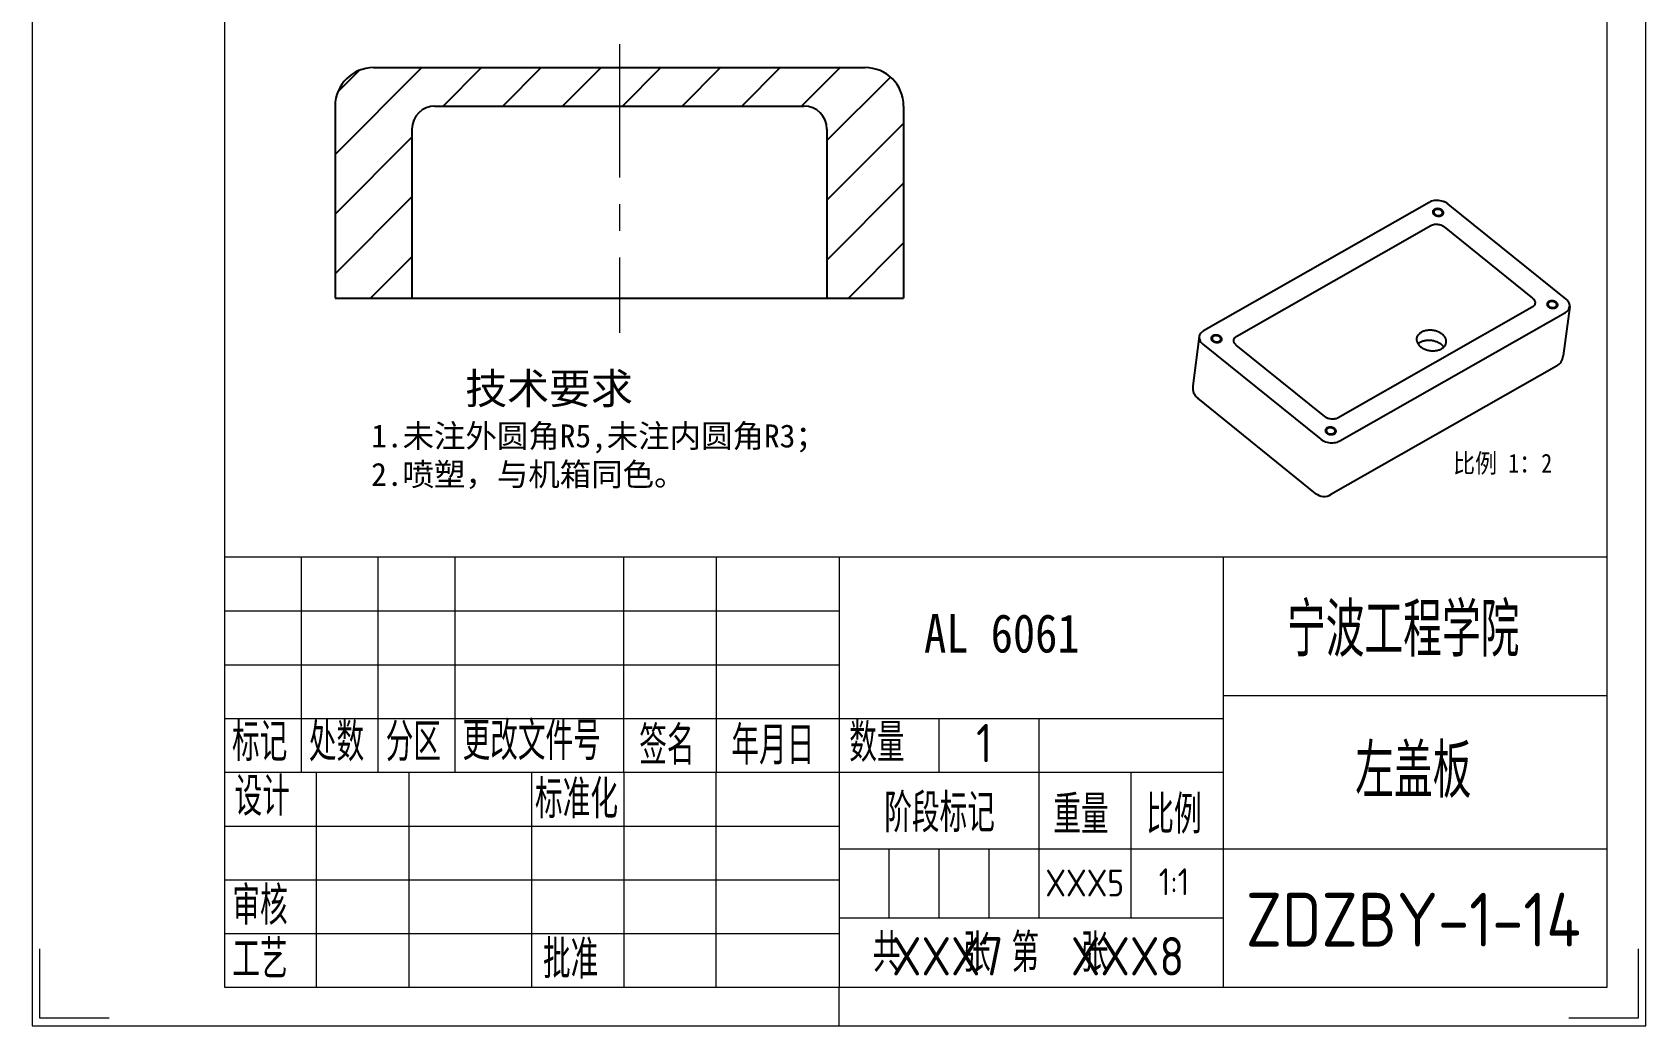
# Model space of a CAD drawing. Header units: millimetres. Extents: x 348 to 7549, y -2121 to -1262.
# Drawn here: x 6071.7 to 6281.7, y -2121.3 to -1991.9 of the extents above; entities that cross this region are included whole.
import ezdxf
from ezdxf.enums import TextEntityAlignment as Align

# ---------------------------------------------------------------- set-up
doc = ezdxf.new("R2010")
doc.units = ezdxf.units.MM
doc.header["$LTSCALE"] = 46.255
doc.linetypes.add('CENTER', pattern=[0.6, 0.375, -0.075, 0.075, -0.075])
doc.layers.get('0').update_dxf_attribs({"linetype": 'CONTINUOUS'})
doc.layers.add('02___PRT_ALL_AXES', color=7, linetype='CONTINUOUS')
for name, color, linetype, lineweight in [('中心线', 2, 'CENTER', 13), ('图框_内框线', 5, 'CONTINUOUS', 13), ('图框_外框线', 7, 'CONTINUOUS', 13), ('图框_标题栏属性', 1, 'CONTINUOUS', 13), ('图框_标题栏文字', 6, 'CONTINUOUS', 13), ('图框_角线', 5, 'CONTINUOUS', 13), ('尺寸线', 80, 'CONTINUOUS', 13), ('细实线', 20, 'CONTINUOUS', 13)]:
    doc.layers.add(name, color=color, linetype=linetype, lineweight=lineweight)
doc.styles.get("Standard").update_dxf_attribs({"font": 'txt', "width": 0.85, "bigfont": 'gbcbig.shx'})
doc.styles.add('宋体', font='SimSun.ttf')
doc.styles.add('工程字', font='gbenor.shx', dxfattribs={"bigfont": 'gbcbig.shx'})

msp = doc.modelspace()

# ---------------------------------------------------------------- linework, layer by layer
at = {"color": 2, "linetype": 'Continuous'}
for p, q in [((6111.095, -2007.81261), (6122.38337, -1996.52424)), ((6111.44468, -1999.68725), (6114.25801, -1996.87392)), ((6125.15906, -2001.52424), (6130.15906, -1996.52424)), ((6132.93474, -2001.52424), (6137.93474, -1996.52424)), ((6140.71042, -2001.52424), (6145.71042, -1996.52424)), ((6148.4861, -2001.52424), (6153.4861, -1996.52424)), ((6156.26178, -2001.52424), (6161.26178, -1996.52424)), ((6164.03746, -2001.52424), (6169.03746, -1996.52424)), ((6171.81315, -2001.52424), (6176.81315, -1996.52424)), ((6175.095, -2006.01806), (6183.36838, -1997.74469)), ((6175.095, -2013.79374), (6185.095, -2003.79374)), ((6111.095, -2015.58829), (6121.095, -2005.58829)), ((6175.095, -2021.56943), (6185.095, -2011.56943)), ((6111.095, -2023.36397), (6121.095, -2013.36397)), ((6177.91587, -2026.52424), (6185.095, -2019.34511)), ((6115.71042, -2026.52424), (6121.095, -2021.13965))]:
    msp.add_line(p, q, dxfattribs=at)
at = {"color": 7, "linetype": 'Continuous'}
for p, q in [((6116.095, -1996.52424), (6142.595, -1996.52424)), ((6116.095, -1996.52424), (6180.095, -1996.52424)), ((6153.595, -1996.52424), (6180.095, -1996.52424)), ((6111.095, -2001.52424), (6111.095, -2026.52424)), ((6111.095, -2001.52424), (6111.095, -2026.52424)), ((6124.095, -2001.52424), (6142.595, -2001.52424)), ((6124.095, -2001.52424), (6172.095, -2001.52424)), ((6153.595, -2001.52424), (6172.095, -2001.52424)), ((6185.095, -2001.52424), (6185.095, -2026.52424)), ((6185.095, -2001.52424), (6185.095, -2026.52424)), ((6121.095, -2004.52424), (6121.095, -2026.02424)), ((6121.095, -2004.52424), (6121.095, -2026.52424)), ((6175.095, -2004.52424), (6175.095, -2026.02424)), ((6175.095, -2004.52424), (6175.095, -2026.52424)), ((6253.48128, -2014.06243), (6224.11618, -2030.80451)), ((6271.31419, -2026.68139), (6255.96813, -2014.29576)), ((6228.45482, -2031.46812), (6253.6985, -2017.0758)), ((6255.4393, -2017.23913), (6266.94884, -2026.52836)), ((6111.095, -2026.52424), (6120.595, -2026.52424)), ((6111.095, -2026.52424), (6185.095, -2026.52424)), ((6175.595, -2026.52424), (6185.095, -2026.52424)), ((6266.88651, -2027.71971), (6241.64283, -2042.11203)), ((6241.86005, -2045.1254), (6271.22515, -2028.38332)), ((6271.77899, -2027.6436), (6270.94423, -2034.0634)), ((6223.56234, -2031.54423), (6222.72758, -2037.96403)), ((6224.02715, -2032.50644), (6239.3732, -2044.89208)), ((6239.90203, -2041.9487), (6228.39249, -2032.65947)), ((6270.06691, -2035.37097), (6240.70181, -2052.11305)), ((6238.7163, -2051.95299), (6223.37024, -2039.56735))]:
    msp.add_line(p, q, dxfattribs=at)
for centre, radius, start, end in [((6116.095, -2001.52424), 5, 90, 180), ((6180.095, -2001.52424), 5, 0, 90), ((6124.095, -2004.52424), 3, 90, 180), ((6172.095, -2004.52424), 3, 0, 90), ((6269.19161, -2033.83556), 1.76736, 299.6834308, 352.5928871), ((6224.48022, -2038.19197), 1.7674, 172.5900158, 231.0977028), ((6240.84414, -2040.7176), 1.55265, 241.620359, 247.4636892), ((6241.01681, -2040.97652), 1.29748, 288.453659, 292.7733166), ((6239.82637, -2050.57764), 1.76743, 231.0937505, 299.6931383)]:
    msp.add_arc(centre, radius, start, end, dxfattribs=at)
for points, start_tangent, end_tangent in [([(6255.96813, -2014.29576), (6255.66906, -2014.09885), (6255.3204, -2013.94864), (6254.93964, -2013.85265), (6254.54586, -2013.81571), (6254.15883, -2013.83965), (6253.79793, -2013.92329), (6253.48128, -2014.06243)], (-0.778170428, 0.62805317), (-0.868726707, -0.49529174)), ([(6253.6985, -2017.0758), (6253.91382, -2016.98055), (6254.16584, -2016.92088), (6254.44044, -2016.90305), (6254.72109, -2016.92926), (6254.99129, -2016.99799), (6255.23518, -2017.10417), (6255.4393, -2017.23913)], (0.868726692, 0.495291767), (0.778170453, -0.628053139)), ([(6266.94884, -2026.52836), (6267.10922, -2026.68736), (6267.22151, -2026.86823), (6267.27515, -2027.06055), (6267.26527, -2027.25264), (6267.19244, -2027.43318), (6267.06243, -2027.59169), (6266.88651, -2027.71971)], (0.778170446, -0.628053148), (-0.868726686, -0.495291777)), ([(6271.22515, -2028.38332), (6271.48169, -2028.19566), (6271.66524, -2027.96889), (6271.76661, -2027.71439), (6271.77891, -2027.6438)], (0.868726707, 0.49529174), (0.128279806, 0.991738016)), ([(6271.77891, -2027.6438), (6271.78071, -2027.4449), (6271.70683, -2027.17395), (6271.54868, -2026.91512), (6271.31419, -2026.68139)], (0.128279806, 0.991738016), (-0.778170428, 0.62805317)), ([(6223.56243, -2031.54403), (6223.56063, -2031.74293), (6223.6345, -2032.01388), (6223.79265, -2032.27271), (6224.02715, -2032.50644)], (-0.128279806, -0.991738016), (0.778170428, -0.62805317)), ([(6224.11618, -2030.80451), (6223.85964, -2030.99217), (6223.67609, -2031.21894), (6223.57472, -2031.47344), (6223.56243, -2031.54403)], (-0.868726707, -0.49529174), (-0.128279806, -0.991738016)), ([(6228.39249, -2032.65947), (6228.23211, -2032.50047), (6228.11982, -2032.3196), (6228.06619, -2032.12728), (6228.07606, -2031.9352), (6228.14889, -2031.75465), (6228.2789, -2031.59614), (6228.45482, -2031.46812)], (-0.778170446, 0.628053148), (0.868726686, 0.495291777)), ([(6251.86279, -2031.7977), (6251.87568, -2032.10859), (6251.99847, -2032.42629), (6252.22543, -2032.72203), (6252.54335, -2032.97863), (6252.93378, -2033.18117), (6253.37401, -2033.31788), (6253.83846, -2033.38082), (6254.30015, -2033.36633), (6254.73223, -2033.27525), (6255.1096, -2033.11288)], (-0.128719439, -0.991681051), (0.868726707, 0.49529174)), ([(6252.472, -2030.9841), (6252.17127, -2031.20833), (6251.96467, -2031.48139), (6251.86419, -2031.7874), (6251.86279, -2031.7977)], (-0.868726707, -0.49529174), (-0.128719439, -0.991681051)), ([(6255.7188, -2032.29928), (6255.70591, -2031.98838), (6255.58312, -2031.67068), (6255.35617, -2031.37494), (6255.03824, -2031.11835), (6254.64782, -2030.91581), (6254.20758, -2030.77909), (6253.74313, -2030.71615), (6253.28145, -2030.73064), (6252.84936, -2030.82172), (6252.472, -2030.9841)], (0.128719439, 0.991681051), (-0.868726707, -0.49529174)), ([(6255.1096, -2033.11288), (6255.41032, -2032.88864), (6255.61693, -2032.61559), (6255.7174, -2032.30957), (6255.7188, -2032.29928)], (0.868726707, 0.49529174), (0.128719439, 0.991681051)), ([(6240.10615, -2042.08366), (6239.90203, -2041.9487)], (-0.879495365, 0.475907453), (-0.778170453, 0.628053139)), ([(6241.15618, -2042.2697), (6240.90089, -2042.28478), (6240.62024, -2042.25857), (6240.35004, -2042.18984), (6240.24906, -2042.15169)], (-0.990867548, -0.134838801), (-0.923379415, 0.383888598)), ([(6241.42751, -2042.20728), (6241.1755, -2042.26695), (6241.15618, -2042.2697)], (-0.948389146, -0.317108859), (-0.990867548, -0.134838801)), ([(6241.64283, -2042.11203), (6241.51905, -2042.17285)], (-0.868726692, -0.495291767), (-0.921800664, -0.387664205)), ([(6239.3732, -2044.89208), (6239.67227, -2045.08898), (6240.02093, -2045.2392), (6240.40169, -2045.33518), (6240.79547, -2045.37213), (6241.1825, -2045.34818), (6241.5434, -2045.26454), (6241.86005, -2045.1254)], (0.778170428, -0.62805317), (0.868726707, 0.49529174))]:
    msp.add_spline(points, degree=3, dxfattribs=dict(at, start_tangent=start_tangent, end_tangent=end_tangent))
at = {"color": 2, "linetype": 'Continuous'}
for points, start_tangent, end_tangent in [([(6255.17756, -2015.07672), (6255.12608, -2015.04193), (6255.10034, -2015.02453), (6255.0746, -2015.00714), (6255.04494, -2014.9932), (6255.01527, -2014.97926), (6254.98561, -2014.96533), (6254.95594, -2014.95139), (6254.92348, -2014.94144), (6254.89102, -2014.9315), (6254.85856, -2014.92155), (6254.8261, -2014.91161), (6254.79147, -2014.90597), (6254.75683, -2014.90034), (6254.7222, -2014.8947), (6254.68757, -2014.88906), (6254.65329, -2014.88815), (6254.61902, -2014.88724), (6254.58474, -2014.88633), (6254.55046, -2014.88541), (6254.51726, -2014.88912), (6254.48405, -2014.89283), (6254.45084, -2014.89653), (6254.41763, -2014.90024), (6254.38675, -2014.90842), (6254.35587, -2014.9166), (6254.32499, -2014.92479), (6254.29411, -2014.93297), (6254.26629, -2014.94558), (6254.23847, -2014.95818), (6254.21064, -2014.97079), (6254.18282, -2014.98339), (6254.16009, -2014.9995), (6254.13735, -2015.0156), (6254.11462, -2015.03171), (6254.09189, -2015.04781), (6254.07459, -2015.06699), (6254.05729, -2015.08617), (6254.03999, -2015.10535), (6254.03134, -2015.11494), (6254.02269, -2015.12452), (6254.01708, -2015.13528), (6254.01148, -2015.14604), (6254.00027, -2015.16756), (6253.98906, -2015.18908), (6253.98346, -2015.19984), (6253.97785, -2015.2106), (6253.97549, -2015.22233), (6253.97314, -2015.23406), (6253.96842, -2015.25753), (6253.96371, -2015.28099), (6253.96135, -2015.29272), (6253.959, -2015.30445), (6253.96006, -2015.31629), (6253.96112, -2015.32814), (6253.96325, -2015.35183), (6253.96537, -2015.37552), (6253.96644, -2015.38736), (6253.9675, -2015.39921), (6253.97187, -2015.41091), (6253.97624, -2015.42262), (6253.98499, -2015.44604), (6253.99373, -2015.46945), (6254.00247, -2015.49287), (6254.0175, -2015.51512), (6254.03253, -2015.53737), (6254.04755, -2015.55962), (6254.06258, -2015.58187), (6254.08374, -2015.60244), (6254.10489, -2015.62301), (6254.14721, -2015.66416)], (-0.828522989, 0.559955049), (0.716895655, -0.697180479)), ([(6254.14721, -2015.66416), (6254.19869, -2015.69896), (6254.22443, -2015.71635), (6254.25017, -2015.73375), (6254.27983, -2015.74768), (6254.3095, -2015.76162), (6254.33916, -2015.77556), (6254.36883, -2015.78949), (6254.40129, -2015.79944), (6254.43375, -2015.80939), (6254.46621, -2015.81933), (6254.49867, -2015.82928), (6254.5333, -2015.83492), (6254.56794, -2015.84055), (6254.60257, -2015.84619), (6254.6372, -2015.85182), (6254.67148, -2015.85273), (6254.70575, -2015.85365), (6254.74003, -2015.85456), (6254.7743, -2015.85547), (6254.80751, -2015.85177), (6254.84072, -2015.84806), (6254.87393, -2015.84435), (6254.90714, -2015.84065), (6254.93802, -2015.83246), (6254.9689, -2015.82428), (6254.99978, -2015.8161), (6255.03066, -2015.80791), (6255.05848, -2015.79531), (6255.0863, -2015.7827), (6255.11413, -2015.7701), (6255.14195, -2015.75749), (6255.16468, -2015.74139), (6255.18741, -2015.72528), (6255.21015, -2015.70918), (6255.23288, -2015.69307), (6255.25018, -2015.67389), (6255.26748, -2015.65472), (6255.28478, -2015.63554), (6255.29343, -2015.62595), (6255.30208, -2015.61636), (6255.30769, -2015.6056), (6255.31329, -2015.59484), (6255.3245, -2015.57332), (6255.33571, -2015.5518), (6255.34131, -2015.54104), (6255.34692, -2015.53028), (6255.34928, -2015.51855), (6255.35163, -2015.50682), (6255.35635, -2015.48336), (6255.36106, -2015.4599), (6255.36342, -2015.44817), (6255.36577, -2015.43644), (6255.36471, -2015.42459), (6255.36365, -2015.41275), (6255.36152, -2015.38906), (6255.35939, -2015.36537), (6255.35833, -2015.35352), (6255.35727, -2015.34168), (6255.3529, -2015.32997), (6255.34852, -2015.31826), (6255.33978, -2015.29485), (6255.33104, -2015.27143), (6255.3223, -2015.24802), (6255.30727, -2015.22577), (6255.29224, -2015.20352), (6255.27721, -2015.18127), (6255.26219, -2015.15902), (6255.24103, -2015.13845), (6255.21987, -2015.11787), (6255.17756, -2015.07672)], (0.828522989, -0.559955049), (-0.716895655, 0.697180479)), ([(6270.04405, -2027.07531), (6269.99257, -2027.04052), (6269.96683, -2027.02312), (6269.94109, -2027.00572), (6269.91142, -2026.99179), (6269.88176, -2026.97785), (6269.85209, -2026.96391), (6269.82243, -2026.94998), (6269.78997, -2026.94003), (6269.75751, -2026.93008), (6269.72505, -2026.92014), (6269.69259, -2026.91019), (6269.65795, -2026.90456), (6269.62332, -2026.89892), (6269.58869, -2026.89329), (6269.55405, -2026.88765), (6269.51978, -2026.88674), (6269.4855, -2026.88582), (6269.45123, -2026.88491), (6269.41695, -2026.884), (6269.38374, -2026.88771), (6269.35053, -2026.89141), (6269.31732, -2026.89512), (6269.28411, -2026.89882), (6269.25323, -2026.90701), (6269.22236, -2026.91519), (6269.19148, -2026.92337), (6269.1606, -2026.93156), (6269.13278, -2026.94416), (6269.10495, -2026.95677), (6269.07713, -2026.96937), (6269.04931, -2026.98198), (6269.02657, -2026.99808), (6269.00384, -2027.01419), (6268.98111, -2027.03029), (6268.95838, -2027.0464), (6268.94108, -2027.06558), (6268.92377, -2027.08475), (6268.90647, -2027.10393), (6268.89782, -2027.11352), (6268.88917, -2027.12311), (6268.88357, -2027.13387), (6268.87796, -2027.14463), (6268.86676, -2027.16615), (6268.85555, -2027.18767), (6268.84994, -2027.19843), (6268.84434, -2027.20919), (6268.84198, -2027.22092), (6268.83962, -2027.23265), (6268.83491, -2027.25611), (6268.8302, -2027.27957), (6268.82784, -2027.2913), (6268.82548, -2027.30303), (6268.82655, -2027.31488), (6268.82761, -2027.32672), (6268.82974, -2027.35041), (6268.83186, -2027.3741), (6268.83293, -2027.38595), (6268.83399, -2027.39779), (6268.83836, -2027.4095), (6268.84273, -2027.42121), (6268.85147, -2027.44462), (6268.86022, -2027.46804), (6268.86896, -2027.49145), (6268.88399, -2027.5137), (6268.89901, -2027.53595), (6268.91404, -2027.5582), (6268.92907, -2027.58045), (6268.95023, -2027.60103), (6268.97138, -2027.6216), (6269.01369, -2027.66275)], (-0.828522989, 0.559955049), (0.716895655, -0.697180479)), ([(6269.01369, -2027.66275), (6269.06517, -2027.69754), (6269.09091, -2027.71494), (6269.11665, -2027.73233), (6269.14632, -2027.74627), (6269.17598, -2027.76021), (6269.20565, -2027.77414), (6269.23531, -2027.78808), (6269.26777, -2027.79803), (6269.30024, -2027.80797), (6269.3327, -2027.81792), (6269.36516, -2027.82787), (6269.39979, -2027.8335), (6269.43442, -2027.83914), (6269.46906, -2027.84477), (6269.50369, -2027.85041), (6269.53796, -2027.85132), (6269.57224, -2027.85223), (6269.60652, -2027.85314), (6269.64079, -2027.85406), (6269.674, -2027.85035), (6269.70721, -2027.84665), (6269.74042, -2027.84294), (6269.77363, -2027.83923), (6269.80451, -2027.83105), (6269.83539, -2027.82287), (6269.86627, -2027.81468), (6269.89715, -2027.8065), (6269.92497, -2027.79389), (6269.95279, -2027.78129), (6269.98061, -2027.76868), (6270.00844, -2027.75608), (6270.03117, -2027.73997), (6270.0539, -2027.72387), (6270.07663, -2027.70776), (6270.09937, -2027.69166), (6270.11667, -2027.67248), (6270.13397, -2027.6533), (6270.15127, -2027.63412), (6270.15992, -2027.62454), (6270.16857, -2027.61495), (6270.17417, -2027.60419), (6270.17978, -2027.59343), (6270.19099, -2027.57191), (6270.2022, -2027.55039), (6270.2078, -2027.53963), (6270.21341, -2027.52887), (6270.21576, -2027.51714), (6270.21812, -2027.50541), (6270.22283, -2027.48195), (6270.22755, -2027.45848), (6270.2299, -2027.44675), (6270.23226, -2027.43502), (6270.2312, -2027.42318), (6270.23013, -2027.41133), (6270.22801, -2027.38764), (6270.22588, -2027.36396), (6270.22482, -2027.35211), (6270.22376, -2027.34027), (6270.21938, -2027.32856), (6270.21501, -2027.31685), (6270.20627, -2027.29344), (6270.19753, -2027.27002), (6270.18878, -2027.2466), (6270.17376, -2027.22435), (6270.15873, -2027.20211), (6270.1437, -2027.17986), (6270.12867, -2027.15761), (6270.10752, -2027.13703), (6270.08636, -2027.11646), (6270.04405, -2027.07531)], (0.828522989, -0.559955049), (-0.716895655, 0.697180479)), ([(6226.32764, -2031.52508), (6226.27616, -2031.49029), (6226.25042, -2031.47289), (6226.22468, -2031.4555), (6226.19501, -2031.44156), (6226.16535, -2031.42762), (6226.13568, -2031.41369), (6226.10602, -2031.39975), (6226.07356, -2031.3898), (6226.0411, -2031.37986), (6226.00864, -2031.36991), (6225.97618, -2031.35997), (6225.94154, -2031.35433), (6225.90691, -2031.34869), (6225.87228, -2031.34306), (6225.83764, -2031.33742), (6225.80337, -2031.33651), (6225.76909, -2031.3356), (6225.73482, -2031.33469), (6225.70054, -2031.33377), (6225.66733, -2031.33748), (6225.63412, -2031.34119), (6225.60091, -2031.34489), (6225.5677, -2031.3486), (6225.53682, -2031.35678), (6225.50594, -2031.36496), (6225.47506, -2031.37315), (6225.44419, -2031.38133), (6225.41636, -2031.39394), (6225.38854, -2031.40654), (6225.36072, -2031.41915), (6225.3329, -2031.43175), (6225.31016, -2031.44786), (6225.28743, -2031.46396), (6225.2647, -2031.48007), (6225.24196, -2031.49617), (6225.22466, -2031.51535), (6225.20736, -2031.53453), (6225.19006, -2031.55371), (6225.18141, -2031.5633), (6225.17276, -2031.57288), (6225.16716, -2031.58364), (6225.16155, -2031.5944), (6225.15034, -2031.61592), (6225.13913, -2031.63744), (6225.13353, -2031.6482), (6225.12793, -2031.65896), (6225.12557, -2031.67069), (6225.12321, -2031.68242), (6225.1185, -2031.70588), (6225.11379, -2031.72935), (6225.11143, -2031.74108), (6225.10907, -2031.75281), (6225.11013, -2031.76465), (6225.1112, -2031.7765), (6225.11332, -2031.80019), (6225.11545, -2031.82388), (6225.11651, -2031.83572), (6225.11758, -2031.84756), (6225.12195, -2031.85927), (6225.12632, -2031.87098), (6225.13506, -2031.8944), (6225.14381, -2031.91781), (6225.15255, -2031.94123), (6225.16758, -2031.96348), (6225.1826, -2031.98573), (6225.19763, -2032.00798), (6225.21266, -2032.03022), (6225.23381, -2032.0508), (6225.25497, -2032.07137), (6225.29728, -2032.11252)], (-0.828522989, 0.559955049), (0.716895655, -0.697180479)), ([(6225.29728, -2032.11252), (6225.34876, -2032.14732), (6225.3745, -2032.16471), (6225.40024, -2032.18211), (6225.42991, -2032.19604), (6225.45957, -2032.20998), (6225.48924, -2032.22392), (6225.5189, -2032.23785), (6225.55136, -2032.2478), (6225.58382, -2032.25775), (6225.61628, -2032.26769), (6225.64874, -2032.27764), (6225.68338, -2032.28327), (6225.71801, -2032.28891), (6225.75264, -2032.29455), (6225.78728, -2032.30018), (6225.82155, -2032.30109), (6225.85583, -2032.30201), (6225.8901, -2032.30292), (6225.92438, -2032.30383), (6225.95759, -2032.30013), (6225.9908, -2032.29642), (6226.02401, -2032.29271), (6226.05722, -2032.28901), (6226.0881, -2032.28082), (6226.11898, -2032.27264), (6226.14986, -2032.26446), (6226.18073, -2032.25627), (6226.20856, -2032.24367), (6226.23638, -2032.23106), (6226.2642, -2032.21846), (6226.29202, -2032.20585), (6226.31476, -2032.18975), (6226.33749, -2032.17364), (6226.36022, -2032.15754), (6226.38296, -2032.14143), (6226.40026, -2032.12225), (6226.41756, -2032.10308), (6226.43486, -2032.0839), (6226.44351, -2032.07431), (6226.45216, -2032.06472), (6226.45776, -2032.05396), (6226.46337, -2032.0432), (6226.47458, -2032.02168), (6226.48578, -2032.00016), (6226.49139, -2031.9894), (6226.49699, -2031.97864), (6226.49935, -2031.96691), (6226.50171, -2031.95518), (6226.50642, -2031.93172), (6226.51113, -2031.90826), (6226.51349, -2031.89653), (6226.51585, -2031.8848), (6226.51479, -2031.87295), (6226.51372, -2031.86111), (6226.5116, -2031.83742), (6226.50947, -2031.81373), (6226.50841, -2031.80188), (6226.50734, -2031.79004), (6226.50297, -2031.77833), (6226.4986, -2031.76662), (6226.48986, -2031.74321), (6226.48111, -2031.71979), (6226.47237, -2031.69638), (6226.45734, -2031.67413), (6226.44232, -2031.65188), (6226.42729, -2031.62963), (6226.41226, -2031.60738), (6226.39111, -2031.58681), (6226.36995, -2031.56623), (6226.32764, -2031.52508)], (0.828522989, -0.559955049), (-0.716895655, 0.697180479)), ([(6241.19412, -2043.52367), (6241.14264, -2043.48887), (6241.1169, -2043.47148), (6241.09117, -2043.45408), (6241.0615, -2043.44015), (6241.03183, -2043.42621), (6241.00217, -2043.41227), (6240.9725, -2043.39834), (6240.94004, -2043.38839), (6240.90758, -2043.37844), (6240.87512, -2043.3685), (6240.84266, -2043.35855), (6240.80803, -2043.35292), (6240.7734, -2043.34728), (6240.73876, -2043.34165), (6240.70413, -2043.33601), (6240.66985, -2043.3351), (6240.63558, -2043.33418), (6240.6013, -2043.33327), (6240.56703, -2043.33236), (6240.53382, -2043.33607), (6240.50061, -2043.33977), (6240.4674, -2043.34348), (6240.43419, -2043.34718), (6240.40331, -2043.35537), (6240.37243, -2043.36355), (6240.34155, -2043.37173), (6240.31067, -2043.37992), (6240.28285, -2043.39252), (6240.25503, -2043.40513), (6240.22721, -2043.41773), (6240.19938, -2043.43034), (6240.17665, -2043.44644), (6240.15392, -2043.46255), (6240.13118, -2043.47865), (6240.10845, -2043.49476), (6240.09115, -2043.51394), (6240.07385, -2043.53311), (6240.05655, -2043.55229), (6240.0479, -2043.56188), (6240.03925, -2043.57147), (6240.03364, -2043.58223), (6240.02804, -2043.59299), (6240.01683, -2043.61451), (6240.00562, -2043.63603), (6240.00002, -2043.64679), (6239.99441, -2043.65755), (6239.99206, -2043.66928), (6239.9897, -2043.68101), (6239.98499, -2043.70447), (6239.98027, -2043.72793), (6239.97792, -2043.73966), (6239.97556, -2043.75139), (6239.97662, -2043.76324), (6239.97769, -2043.77508), (6239.97981, -2043.79877), (6239.98194, -2043.82246), (6239.983, -2043.83431), (6239.98406, -2043.84615), (6239.98844, -2043.85786), (6239.99281, -2043.86957), (6240.00155, -2043.89298), (6240.01029, -2043.9164), (6240.01904, -2043.93981), (6240.03406, -2043.96206), (6240.04909, -2043.98431), (6240.06412, -2044.00656), (6240.07914, -2044.02881), (6240.1003, -2044.04939), (6240.12146, -2044.06996), (6240.16377, -2044.11111)], (-0.828522989, 0.559955049), (0.716895655, -0.697180479)), ([(6240.16377, -2044.11111), (6240.21525, -2044.1459), (6240.24099, -2044.1633), (6240.26673, -2044.18069), (6240.29639, -2044.19463), (6240.32606, -2044.20857), (6240.35572, -2044.2225), (6240.38539, -2044.23644), (6240.41785, -2044.24639), (6240.45031, -2044.25633), (6240.48277, -2044.26628), (6240.51523, -2044.27623), (6240.54987, -2044.28186), (6240.5845, -2044.2875), (6240.61913, -2044.29313), (6240.65376, -2044.29877), (6240.68804, -2044.29968), (6240.72232, -2044.30059), (6240.75659, -2044.3015), (6240.79087, -2044.30242), (6240.82408, -2044.29871), (6240.85729, -2044.29501), (6240.8905, -2044.2913), (6240.92371, -2044.28759), (6240.95458, -2044.27941), (6240.98546, -2044.27123), (6241.01634, -2044.26304), (6241.04722, -2044.25486), (6241.07504, -2044.24225), (6241.10287, -2044.22965), (6241.13069, -2044.21704), (6241.15851, -2044.20444), (6241.18124, -2044.18833), (6241.20398, -2044.17223), (6241.22671, -2044.15612), (6241.24944, -2044.14002), (6241.26674, -2044.12084), (6241.28404, -2044.10166), (6241.30134, -2044.08248), (6241.30999, -2044.0729), (6241.31865, -2044.06331), (6241.32425, -2044.05255), (6241.32985, -2044.04179), (6241.34106, -2044.02027), (6241.35227, -2043.99875), (6241.35788, -2043.98799), (6241.36348, -2043.97723), (6241.36584, -2043.9655), (6241.36819, -2043.95377), (6241.37291, -2043.93031), (6241.37762, -2043.90684), (6241.37998, -2043.89511), (6241.38234, -2043.88338), (6241.38127, -2043.87154), (6241.38021, -2043.85969), (6241.37808, -2043.836), (6241.37596, -2043.81231), (6241.37489, -2043.80047), (6241.37383, -2043.78863), (6241.36946, -2043.77692), (6241.36509, -2043.76521), (6241.35634, -2043.74179), (6241.3476, -2043.71838), (6241.33886, -2043.69496), (6241.32383, -2043.67271), (6241.3088, -2043.65046), (6241.29378, -2043.62822), (6241.27875, -2043.60597), (6241.25759, -2043.58539), (6241.23644, -2043.56482), (6241.19412, -2043.52367)], (0.828522989, -0.559955049), (-0.716895655, 0.697180479))]:
    msp.add_spline(points, degree=3, dxfattribs=dict(at, start_tangent=start_tangent, end_tangent=end_tangent))
at = {"layer": '02___PRT_ALL_AXES', "color": 7, "linetype": 'Continuous'}
for centre, start, end in [((6254.58792, -2015.17826), 228.746729, 231.1039825), ((6254.73685, -2015.56263), 48.746729, 51.1039825), ((6269.4544, -2027.17684), 228.746729, 231.1039825), ((6269.60334, -2027.56122), 48.746729, 51.1039825), ((6225.73799, -2031.62662), 228.746729, 231.1039825), ((6225.88693, -2032.01099), 48.746729, 51.1039825), ((6240.60448, -2043.6252), 228.746729, 231.1039825), ((6240.75342, -2044.00958), 48.746729, 51.1039825)]:
    msp.add_arc(centre, 0.55829, start, end, dxfattribs=at)
for points, start_tangent, end_tangent in [([(6254.08413, -2015.2951), (6254.08598, -2015.37879), (6254.13591, -2015.50223), (6254.21979, -2015.59798)], (-0.126828682, -0.991924637), (0.751676561, -0.659531916)), ([(6255.08741, -2015.12812), (6254.94434, -2015.04131), (6254.77368, -2014.98671), (6254.59213, -2014.96968), (6254.41745, -2014.99187), (6254.26674, -2015.05113), (6254.15477, -2015.14163), (6254.09248, -2015.25454), (6254.08413, -2015.2951)], (-0.778170428, 0.62805317), (-0.126828682, -0.991924637)), ([(6254.23736, -2015.61276), (6254.38042, -2015.69958), (6254.55109, -2015.75417), (6254.73264, -2015.77121), (6254.90732, -2015.74901), (6255.05802, -2015.68976), (6255.17, -2015.59925), (6255.23229, -2015.48634), (6255.24064, -2015.44579)], (0.778170428, -0.62805317), (0.126828682, 0.991924637)), ([(6255.24064, -2015.44579), (6255.23879, -2015.36209), (6255.18886, -2015.23866), (6255.10498, -2015.14291)], (0.126828682, 0.991924637), (-0.751676561, 0.659531916)), ([(6268.95061, -2027.29368), (6268.95247, -2027.37738), (6269.00239, -2027.50081), (6269.08628, -2027.59656)], (-0.126828682, -0.991924637), (0.751676561, -0.659531916)), ([(6269.95389, -2027.12671), (6269.81083, -2027.03989), (6269.64017, -2026.9853), (6269.45861, -2026.96826), (6269.28393, -2026.99046), (6269.13323, -2027.04971), (6269.02126, -2027.14022), (6268.95897, -2027.25313), (6268.95061, -2027.29368)], (-0.778170428, 0.62805317), (-0.126828682, -0.991924637)), ([(6269.10385, -2027.61135), (6269.24691, -2027.69816), (6269.41757, -2027.75276), (6269.59913, -2027.76979), (6269.77381, -2027.7476), (6269.92451, -2027.68835), (6270.03649, -2027.59784), (6270.09877, -2027.48493), (6270.10713, -2027.44437)], (0.778170428, -0.62805317), (0.126828682, 0.991924637)), ([(6270.10713, -2027.44437), (6270.10527, -2027.36068), (6270.05535, -2027.23724), (6269.97147, -2027.14149)], (0.126828682, 0.991924637), (-0.751676561, 0.659531916)), ([(6225.2342, -2031.74346), (6225.23606, -2031.82715), (6225.28598, -2031.95059), (6225.36986, -2032.04634)], (-0.126828682, -0.991924637), (0.751676561, -0.659531916)), ([(6226.23748, -2031.57648), (6226.09442, -2031.48967), (6225.92376, -2031.43507), (6225.7422, -2031.41804), (6225.56752, -2031.44023), (6225.41682, -2031.49949), (6225.30484, -2031.58999), (6225.24256, -2031.7029), (6225.2342, -2031.74346)], (-0.778170428, 0.62805317), (-0.126828682, -0.991924637)), ([(6225.38744, -2032.06112), (6225.5305, -2032.14794), (6225.70116, -2032.20253), (6225.88272, -2032.21957), (6226.0574, -2032.19737), (6226.2081, -2032.13812), (6226.32008, -2032.04761), (6226.38236, -2031.9347), (6226.39072, -2031.89415)], (0.778170428, -0.62805317), (0.126828682, 0.991924637)), ([(6226.39072, -2031.89415), (6226.38886, -2031.81045), (6226.33894, -2031.68702), (6226.25506, -2031.59127)], (0.126828682, 0.991924637), (-0.751676561, 0.659531916)), ([(6252.02989, -2032.46789), (6252.30504, -2032.26806)], (0.732951461, 0.680280939), (0.868726707, 0.49529174)), ([(6252.30504, -2032.26806), (6252.68241, -2032.10568), (6253.11449, -2032.0146), (6253.57618, -2032.00011), (6254.04063, -2032.06305), (6254.48086, -2032.19977), (6254.87129, -2032.40231), (6255.18922, -2032.6589), (6255.38728, -2032.90646)], (0.868726707, 0.49529174), (0.532840912, -0.846215435)), ([(6240.10069, -2043.74204), (6240.10255, -2043.82574), (6240.15247, -2043.94917), (6240.23635, -2044.04492)], (-0.126828682, -0.991924637), (0.751676561, -0.659531916)), ([(6241.10397, -2043.57507), (6240.96091, -2043.48825), (6240.79025, -2043.43366), (6240.60869, -2043.41662), (6240.43401, -2043.43882), (6240.28331, -2043.49807), (6240.17133, -2043.58858), (6240.10905, -2043.70149), (6240.10069, -2043.74204)], (-0.778170428, 0.62805317), (-0.126828682, -0.991924637)), ([(6240.25393, -2044.05971), (6240.39699, -2044.14652), (6240.56765, -2044.20112), (6240.74921, -2044.21815), (6240.92388, -2044.19596), (6241.07459, -2044.13671), (6241.18656, -2044.0462), (6241.24885, -2043.93329), (6241.25721, -2043.89273)], (0.778170428, -0.62805317), (0.126828682, 0.991924637)), ([(6241.25721, -2043.89273), (6241.25535, -2043.80904), (6241.20543, -2043.6856), (6241.12154, -2043.58985)], (0.126828682, 0.991924637), (-0.751676561, 0.659531916))]:
    msp.add_spline(points, degree=3, dxfattribs=dict(at, start_tangent=start_tangent, end_tangent=end_tangent))
at = {"layer": '中心线'}
msp.add_line((6148.095, -1993.48269), (6148.095, -2031.05849), dxfattribs=at)
at = {"layer": '图框_内框线'}
msp.add_lwpolyline([(6096.67904, -2116.25676), (6276.67904, -2116.25676), (6276.67904, -1829.25676), (6096.67904, -1829.25676)], close=True, dxfattribs=at)
for points in [[(6276.67904, -2060.25676), (6096.67904, -2060.25676), (6096.67904, -2116.25676), (6276.67904, -2116.25676), (6276.67904, -2060.25676)], [(6176.67904, -2121.25676), (6176.67904, -2116.25676)]]:
    msp.add_lwpolyline(points, dxfattribs=at)
at = {"layer": '图框_外框线'}
msp.add_lwpolyline([(6071.67904, -2121.25676), (6281.67904, -2121.25676), (6281.67904, -1824.25676), (6071.67904, -1824.25676)], close=True, dxfattribs=at)
at = {"layer": '图框_角线', "flags": 128}
for points in [[(6081.67904, -2120.25676), (6072.67904, -2120.25676), (6072.67904, -2111.25676)], [(6280.67904, -2111.25676), (6280.67904, -2120.25676), (6271.67904, -2120.25676)]]:
    msp.add_lwpolyline(points, dxfattribs=at)
at = {"layer": '尺寸线'}
for p, q in [((6106.67904, -2060.25676), (6106.67904, -2088.25676)), ((6116.67904, -2088.25676), (6116.67904, -2060.25676)), ((6126.67904, -2060.25676), (6126.67904, -2088.25676)), ((6148.67904, -2088.25676), (6148.67904, -2060.25676)), ((6160.67904, -2060.25676), (6160.67904, -2088.25676)), ((6176.67904, -2060.25676), (6176.67904, -2116.25676)), ((6226.67904, -2060.25676), (6226.67904, -2116.25676)), ((6096.67904, -2067.25676), (6176.67904, -2067.25676)), ((6096.67904, -2074.25676), (6176.67904, -2074.25676)), ((6226.67904, -2078.25676), (6276.67904, -2078.25676)), ((6096.67904, -2081.25676), (6226.67904, -2081.25676)), ((6189.67904, -2081.25676), (6189.67904, -2088.25676)), ((6202.67904, -2081.25676), (6202.67904, -2107.25676)), ((6096.67904, -2088.25676), (6226.67904, -2088.25676)), ((6108.67904, -2116.25676), (6108.67904, -2088.25676)), ((6120.67904, -2088.25676), (6120.67904, -2116.25676)), ((6136.67904, -2116.25676), (6136.67904, -2088.25676)), ((6148.67904, -2088.25676), (6148.67904, -2116.25676)), ((6160.67904, -2116.25676), (6160.67904, -2088.25676)), ((6214.67904, -2088.25676), (6214.67904, -2107.25676)), ((6096.67904, -2095.25676), (6176.67904, -2095.25676)), ((6276.67904, -2098.25676), (6176.67904, -2098.25676)), ((6183.17904, -2098.25676), (6183.17904, -2107.25676)), ((6189.67904, -2098.25676), (6189.67904, -2107.25676)), ((6196.17904, -2098.25676), (6196.17904, -2107.25676)), ((6096.67904, -2102.25676), (6176.67904, -2102.25676)), ((6226.67904, -2107.25676), (6176.67904, -2107.25676)), ((6096.67904, -2109.25676), (6176.67904, -2109.25676))]:
    msp.add_line(p, q, dxfattribs=at)

# ---------------------------------------------------------------- texts
at = {"color": 2, "linetype": 'Continuous', "insert": (6269.50212, -2046.78808), "char_height": 2.4745, "width": 16.8266, "attachment_point": 3, "line_spacing_factor": 0.9}
msp.add_mtext('{\\fFangSong|b0|i0|c134|p49;比例 1：2}', dxfattribs=at)
at = {"layer": '中心线', "insert": (6115.79211, -2036.30268), "char_height": 8, "width": 62.0567403, "attachment_point": 1, "style": '宋体'}
msp.add_mtext('{\\H0.75x;   \\H0.66667x;技术要求\\H1.25x;\\P\\H0.6x;1.未注外圆角R5,未注内圆角R3；\\P2.喷塑，与机箱同色。}', dxfattribs=at)
at = {"layer": '图框_标题栏属性', "style": '工程字'}
for tag, text, p in [('宁波工程学院', 'xxx2', (6250.11157, -2069.32496)), ('左盖板', 'xxx3', (6251.4261, -2087.72343)), ('ZDZBY-1-14', 'xxx4', (6251.4261, -2107.43608))]:
    msp.add_attdef(tag, text=text, height=7, dxfattribs=at).set_placement(p, align=Align.MIDDLE)
for tag, text, height, p in [('XXX5', 'xxx5', 3.5, (6208.65737, -2102.67294)), ('1:1', 'xxx6', 3.5, (6220.27956, -2102.51391)), ('XXX7', 'xxx7', 5, (6190.82606, -2112.21422)), ('XXX8', 'xxx8', 5, (6214.22965, -2112.21422))]:
    msp.add_attdef(tag, text=text, height=height, dxfattribs=at).set_placement(p, align=Align.MIDDLE_CENTER)
at = {"layer": '图框_标题栏文字', "style": '工程字'}
for s, p in [('标记', (6097.67904, -2086.81804)), ('处数', (6107.67904, -2086.81804)), ('分区', (6117.67904, -2086.81804)), ('更改文件号', (6127.67904, -2086.66963)), ('签名', (6150.67904, -2087.25676)), ('年月日', (6162.67904, -2087.25676)), ('数量', (6178.01366, -2086.90829)), ('1', (6194.51932, -2086.95146)), ('设计', (6098.01366, -2093.90829)), ('标准化', (6137.11806, -2094.25676)), ('阶段标记', (6182.56982, -2096.05676)), ('重量', (6204.56982, -2096.25676)), ('比例', (6216.67904, -2096.25676)), ('审核', (6097.72412, -2108.10837)), ('工艺', (6097.72412, -2115.10837)), ('批准', (6138.14907, -2115.10837)), ('共   张 第  张', (6181.07977, -2114.25676))]:
    msp.add_text(s, height=5, dxfattribs=at).set_placement(p)
at = {"layer": '细实线', "insert": (6187.75239, -2067.66881), "char_height": 5, "width": 34.3182427, "attachment_point": 1}
msp.add_mtext('{\\fFangSong|b0|i0|c134|p49;AL 6061}', dxfattribs=at)

doc.saveas('drawing.dxf')
